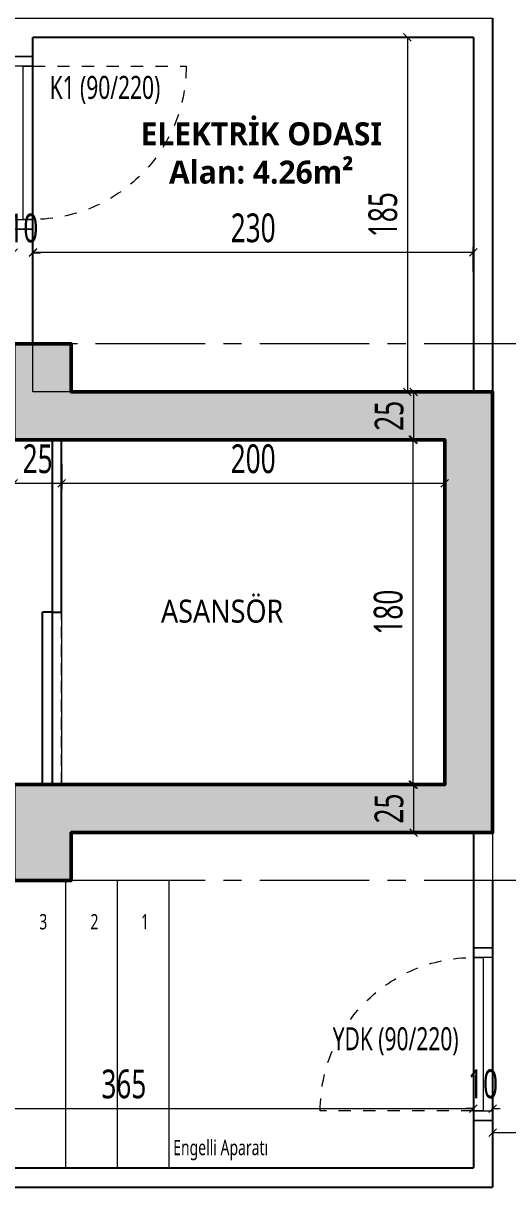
# Model space of a CAD drawing. Header units: metres. Extents: x 14968 to 56958, y -40276 to -31129.
# Drawn here: x 29768 to 30021, y -36110 to -35503 of the extents above; entities that cross this region are included whole.
import ezdxf

# ---------------------------------------------------------------- set-up
doc = ezdxf.new("R2010")
doc.units = ezdxf.units.M
for name, pattern in [('CENTER2', [28.575, 19.05, -3.175, 3.175, -3.175]), ('HIDDEN2', [4.7625, 3.175, -1.5875]), ('JIS_02_1.2', [64.008, 32.004, -32.004])]:
    doc.linetypes.add(name, pattern=pattern)
doc.layers.get('Defpoints').update_dxf_attribs({"lineweight": 9})
doc.layers.add('A AKS', color=7, linetype='CENTER2', lineweight=9, true_color=0x848484)
doc.layers.add('A ALAN NET', color=140, linetype='Continuous', lineweight=13, plot=False)
for name, color, linetype, lineweight in [('A DUVAR', 7, 'Continuous', 25), ('A KAPI', 11, 'Continuous', 13), ('A KİRİŞ İZİ', 1, 'HIDDEN2', 13), ('A KOLON', 1, 'Continuous', 50), ('A KOLON TARAMA', 1, 'Continuous', 15), ('A MERDİVEN', 3, 'Continuous', 13), ('A MERDİVEN BASAMAK', 3, 'Continuous', 13), ('A YAZI', 7, 'Continuous', 13), ('A ÖLÇÜ İÇ', 31, 'Continuous', 13)]:
    doc.layers.add(name, color=color, linetype=linetype, lineweight=lineweight)
doc.styles.add('HİB Segoe Semibold', font='')
doc.styles.add('HİB Segoe Semilight .7', font='segoeuisl.ttf', dxfattribs={"width": 0.7})
doc.styles.add('HİB Segoe Semilight .95', font='segoeuisl.ttf', dxfattribs={"width": 0.9})
doc.styles.get('HİB Segoe Semibold').set_extended_font_data('Segoe UI Semibold')
doc.dimstyles.new('HİB İÇ', dxfattribs={"dimtxt": 15, "dimasz": 18, "dimexe": 3, "dimexo": 10, "dimgap": 5, "dimtad": 1, "dimdec": 0, "dimzin": 0, "dimdsep": 46, "dimtxsty": 'HİB Segoe Semilight .7', "dimblk": 'NONE', "dimblk1": 'NONE', "dimblk2": 'NONE', "dimtsz": 2, "dimcen": 0.09, "dimclrd": 256, "dimclre": 256, "dimclrt": 256, "dimadec": 0, "dimazin": 0, "dimtfac": 1, "dimtdec": 4, "dimtix": 1, "dimtofl": 0, "dimtmove": 0, "dimatfit": 3, "dimfxl": 10, "dimfxlon": 1, "dimtvp": 1, "dimtolj": 1, "dimtzin": 0, "dimlwd": -1, "dimlwe": -3, "dimarcsym": 0})

# ---------------------------------------------------------------- blocks, each defined once
blk = doc.blocks.new('*D807')
at = {"layer": 'A ÖLÇÜ İÇ', "lineweight": -3, "ltscale": 0.5}
for p, q in [((29978.44, -35509.94), (29965.44, -35509.94)), ((29978.44, -35694.94), (29965.44, -35694.94))]:
    blk.add_line(p, q, dxfattribs=at)
at = {"layer": 'A ÖLÇÜ İÇ', "ltscale": 0.5}
for p, q in [((29970.44, -35511.94), (29966.44, -35507.94)), ((29968.44, -35509.94), (29968.44, -35694.94)), ((29966.44, -35692.94), (29970.44, -35696.94))]:
    blk.add_line(p, q, dxfattribs=at)
at = {"layer": 'Defpoints', "color": 0}
for p in [(30001.84, -35509.94), (29968.44, -35694.94), (29999.9, -35694.94)]:
    blk.add_point(p, dxfattribs=at)
at = {"layer": 'A ÖLÇÜ İÇ', "ltscale": 0.5, "insert": (29955.65, -35602.44), "char_height": 15, "attachment_point": 5, "rotation": 90, "style": 'HİB Segoe Semilight .7'}
blk.add_mtext('\\A1;185', dxfattribs=at)
blk = doc.blocks.new('_None')
blk = doc.blocks.new('*D800')
at = {"layer": 'A ÖLÇÜ İÇ', "lineweight": -3, "ltscale": 0.5}
for p, q in [((29981.22, -35719.94), (29968.22, -35719.94)), ((29981.22, -35899.89), (29968.22, -35899.89))]:
    blk.add_line(p, q, dxfattribs=at)
at = {"layer": 'A ÖLÇÜ İÇ', "ltscale": 0.5}
for p, q in [((29973.22, -35721.94), (29969.22, -35717.94)), ((29971.22, -35719.94), (29971.22, -35899.89)), ((29969.22, -35897.89), (29973.22, -35901.89))]:
    blk.add_line(p, q, dxfattribs=at)
at = {"layer": 'Defpoints', "color": 0}
for p in [(30013.53, -35719.94), (29971.22, -35899.89), (30013.53, -35899.89)]:
    blk.add_point(p, dxfattribs=at)
at = {"layer": 'A ÖLÇÜ İÇ', "ltscale": 0.5, "insert": (29958.43, -35809.91), "char_height": 15, "attachment_point": 5, "rotation": 90, "style": 'HİB Segoe Semilight .7'}
blk.add_mtext('\\A1;180', dxfattribs=at)
blk = doc.blocks.new('*D799')
at = {"layer": 'A ÖLÇÜ İÇ', "ltscale": 0.5, "transparency": 16777216}
for p, q in [((29789.9, -35740.68), (29785.9, -35744.68)), ((29985.9, -35744.68), (29989.9, -35740.68)), ((29987.9, -35742.68), (29787.9, -35742.68))]:
    blk.add_line(p, q, dxfattribs=at)
at = {"layer": 'A ÖLÇÜ İÇ', "lineweight": -3, "ltscale": 0.5, "transparency": 16777216}
for p, q in [((29787.9, -35752.68), (29787.9, -35739.68)), ((29987.9, -35752.68), (29987.9, -35739.68))]:
    blk.add_line(p, q, dxfattribs=at)
at = {"layer": 'Defpoints', "color": 0, "transparency": 16777216}
for p in [(29787.9, -35742.68), (29787.9, -35899.89), (29987.9, -35899.89)]:
    blk.add_point(p, dxfattribs=at)
at = {"layer": 'A ÖLÇÜ İÇ', "ltscale": 0.5, "transparency": 16777216, "insert": (29887.9, -35729.93), "char_height": 15, "attachment_point": 5, "style": 'HİB Segoe Semilight .7'}
blk.add_mtext('\\A1;200', dxfattribs=at)
blk = doc.blocks.new('*D263')
at = {"layer": 'A ÖLÇÜ İÇ', "ltscale": 0.5, "transparency": 16777216}
for p, q in [((29973.68, -35696.94), (29969.68, -35692.94)), ((29971.68, -35719.94), (29971.68, -35694.94)), ((29969.68, -35717.94), (29973.68, -35721.94))]:
    blk.add_line(p, q, dxfattribs=at)
at = {"layer": 'A ÖLÇÜ İÇ', "lineweight": -3, "ltscale": 0.5, "transparency": 16777216}
for p, q in [((29962.11, -35694.94), (29968.68, -35694.94)), ((29962.11, -35719.94), (29968.68, -35719.94))]:
    blk.add_line(p, q, dxfattribs=at)
at = {"layer": 'Defpoints', "color": 0, "transparency": 16777216}
for p in [(29971.68, -35694.94), (29972.11, -35694.94), (29972.11, -35719.94)]:
    blk.add_point(p, dxfattribs=at)
at = {"layer": 'A ÖLÇÜ İÇ', "ltscale": 0.5, "transparency": 16777216, "insert": (29958.93, -35707.44), "char_height": 15, "attachment_point": 5, "rotation": 90, "style": 'HİB Segoe Semilight .7'}
blk.add_mtext('\\A1;25', dxfattribs=at)
blk = doc.blocks.new('*D262')
at = {"layer": 'A ÖLÇÜ İÇ', "lineweight": -3, "ltscale": 0.5, "transparency": 16777216}
for p, q in [((29977.13, -35899.89), (29968.59, -35899.89)), ((29977.13, -35924.94), (29968.59, -35924.94))]:
    blk.add_line(p, q, dxfattribs=at)
at = {"layer": 'A ÖLÇÜ İÇ', "ltscale": 0.5, "transparency": 16777216}
for p, q in [((29973.59, -35901.89), (29969.59, -35897.89)), ((29971.59, -35899.89), (29971.59, -35924.94)), ((29969.59, -35922.94), (29973.59, -35926.94))]:
    blk.add_line(p, q, dxfattribs=at)
at = {"layer": 'Defpoints', "color": 0, "transparency": 16777216}
for p in [(29987.13, -35899.89), (29971.59, -35924.94), (29987.13, -35924.94)]:
    blk.add_point(p, dxfattribs=at)
at = {"layer": 'A ÖLÇÜ İÇ', "ltscale": 0.5, "transparency": 16777216, "insert": (29958.84, -35912.41), "char_height": 15, "attachment_point": 5, "rotation": 90, "style": 'HİB Segoe Semilight .7'}
blk.add_mtext('\\A1;25', dxfattribs=at)
blk = doc.blocks.new('*D801')
at = {"layer": 'A ÖLÇÜ İÇ', "lineweight": -3, "ltscale": 0.5, "transparency": 16777216}
for p, q in [((29762.9, -35732.68), (29762.9, -35745.68)), ((29787.9, -35732.68), (29787.9, -35745.68))]:
    blk.add_line(p, q, dxfattribs=at)
at = {"layer": 'A ÖLÇÜ İÇ', "ltscale": 0.5, "transparency": 16777216}
for p, q in [((29764.9, -35740.68), (29760.9, -35744.68)), ((29785.9, -35744.68), (29789.9, -35740.68)), ((29787.9, -35742.68), (29762.9, -35742.68))]:
    blk.add_line(p, q, dxfattribs=at)
at = {"layer": 'Defpoints', "color": 0, "transparency": 16777216}
for p in [(29762.9, -35719.94), (29787.9, -35719.94), (29762.9, -35742.68)]:
    blk.add_point(p, dxfattribs=at)
at = {"layer": 'A ÖLÇÜ İÇ', "ltscale": 0.5, "transparency": 16777216, "insert": (29775.4, -35729.93), "char_height": 15, "attachment_point": 5, "style": 'HİB Segoe Semilight .7'}
blk.add_mtext('\\A1;25', dxfattribs=at)
blk = doc.blocks.new('AKS YENİ')
at = {"layer": 'A AKS', "ltscale": 3}
for p, q in [((1480.7, -445), (-235.7, -445)), ((1480.7, -725), (-235.7, -725))]:
    blk.add_line(p, q, dxfattribs=at)
blk = doc.blocks.new('KOLON YENİ')
at = {"layer": 'A KOLON TARAMA', "ltscale": 100, "transparency": 33554687}
h = blk.add_hatch(dxfattribs=at)
h.set_pattern_fill('ANSI33-METRIC', color=256)
h.set_pattern_definition([(45, (250, -735), (-4.49013, 4.49013), []), (45, (254.49, -735), (-4.49013, 4.49013), [3.175, -1.5875])])
h.paths.add_polyline_path([(695, -725), (725, -725), (725, -699.99), (945, -700), (945, -470), (725, -470), (725, -445), (695, -445), (695, -495.01), (920, -495), (920, -674.95), (695, -674.94)])
h.paths.add_polyline_path([(250, -475), (310, -475), (310, -445), (250, -445)])
h.paths.add_polyline_path([(250, -695), (310, -695), (310, -725), (250, -725)])
at = {"layer": 'A KOLON', "ltscale": 0.5}
blk.add_lwpolyline([(695, -725), (725, -725), (725, -700), (945, -700), (945, -470), (725, -470), (725, -445), (695, -445), (695, -495), (920, -495), (920, -674.95), (695, -674.95)], close=True, dxfattribs=at)
blk = doc.blocks.new('KAPI 90X10')
at = {"layer": 'A KAPI', "linetype": 'JIS_02_1.2', "ltscale": 0.2}
blk.add_line((85, 10.03), (85, 90.03), dxfattribs=at)
at = {"layer": 'A KAPI'}
for p, q in [((0, 10.03), (-10, 10.03)), ((0, 0.03), (0, 10.03)), ((90, 10.03), (90, 0.03)), ((90, 10.03), (100, 10.03)), ((0, 0.03), (-10, 0.03)), ((90, 0.03), (100, 0.03))]:
    blk.add_line(p, q, dxfattribs=at)
for points in [[(5, 10.03), (0, 10.03), (0, 0.03), (5, 0.03)], [(85, 5.03), (85, 10.03), (5, 10.03), (5, 5.03)], [(90, 10.03), (85, 10.03), (85, 0.03), (90, 0.03)]]:
    blk.add_lwpolyline(points, close=True, dxfattribs=at)
at = {"layer": 'A KAPI', "linetype": 'JIS_02_1.2', "ltscale": 0.2}
blk.add_arc((85, 10.03), 80, 90, 180, dxfattribs=at)
at = {"layer": 'A KAPI', "style": 'HİB Segoe Semilight .7', "width": 0.7}
blk.add_attdef('KAPI_NO', (76.63, 23.8), '', height=12, rotation=90, dxfattribs=at)
blk = doc.blocks.new('*D2666')
at = {"layer": 'A ÖLÇÜ İÇ', "ltscale": 0.5}
for p, q in [((29774.9, -35620.16), (29770.9, -35624.16)), ((30000.9, -35624.16), (30004.9, -35620.16)), ((30002.9, -35622.16), (29772.9, -35622.16))]:
    blk.add_line(p, q, dxfattribs=at)
at = {"layer": 'A ÖLÇÜ İÇ', "lineweight": -3, "ltscale": 0.5}
for p, q in [((29772.9, -35632.16), (29772.9, -35619.16)), ((30002.9, -35632.16), (30002.9, -35619.16))]:
    blk.add_line(p, q, dxfattribs=at)
at = {"layer": 'Defpoints', "color": 0}
for p in [(29772.9, -35622.16), (29772.9, -35670.15), (30002.9, -35670.15)]:
    blk.add_point(p, dxfattribs=at)
at = {"layer": 'A ÖLÇÜ İÇ', "ltscale": 0.5, "insert": (29887.9, -35609.41), "char_height": 15, "attachment_point": 5, "style": 'HİB Segoe Semilight .7'}
blk.add_mtext('\\A1;230', dxfattribs=at)
blk = doc.blocks.new('*D2723')
at = {"layer": 'A ÖLÇÜ İÇ', "lineweight": -3, "ltscale": 0.5}
for p, q in [((29637.9, -36059), (29637.9, -36072)), ((30002.9, -36059), (30002.9, -36072))]:
    blk.add_line(p, q, dxfattribs=at)
at = {"layer": 'A ÖLÇÜ İÇ', "ltscale": 0.5}
for p, q in [((29639.9, -36067), (29635.9, -36071)), ((29637.9, -36069), (30002.9, -36069)), ((30000.9, -36071), (30004.9, -36067))]:
    blk.add_line(p, q, dxfattribs=at)
at = {"layer": 'Defpoints', "color": 0}
for p in [(29637.9, -36007.67), (30002.9, -36012.44), (30002.9, -36069)]:
    blk.add_point(p, dxfattribs=at)
at = {"layer": 'A ÖLÇÜ İÇ', "ltscale": 0.5, "insert": (29820.4, -36056.24), "char_height": 15, "attachment_point": 5, "style": 'HİB Segoe Semilight .7'}
blk.add_mtext('\\A1;365', dxfattribs=at)
blk = doc.blocks.new('*D2724')
at = {"layer": 'A ÖLÇÜ İÇ', "lineweight": -3, "ltscale": 0.5}
for p, q in [((30002.9, -36059), (30002.9, -36072)), ((30012.9, -36059), (30012.9, -36072))]:
    blk.add_line(p, q, dxfattribs=at)
at = {"layer": 'A ÖLÇÜ İÇ', "ltscale": 0.5}
for p, q in [((30002.9, -36069), (29998.9, -36069)), ((30000.9, -36071), (30004.9, -36067)), ((30014.9, -36067), (30010.9, -36071)), ((30012.9, -36069), (30016.9, -36069))]:
    blk.add_line(p, q, dxfattribs=at)
at = {"layer": 'Defpoints', "color": 0}
for p in [(30012.9, -35949.94), (30002.9, -36012.44), (30012.9, -36069)]:
    blk.add_point(p, dxfattribs=at)
at = {"layer": 'A ÖLÇÜ İÇ', "ltscale": 0.5, "insert": (30007.9, -36056.2), "char_height": 15, "attachment_point": 5, "style": 'HİB Segoe Semilight .7'}
blk.add_mtext('\\A1;10', dxfattribs=at)
blk = doc.blocks.new('*D2727')
at = {"layer": 'A ÖLÇÜ İÇ', "lineweight": -3, "ltscale": 0.5}
for p, q in [((30012.9, -36071.5), (30012.9, -36084.5)), ((30202.9, -36071.5), (30202.9, -36084.5))]:
    blk.add_line(p, q, dxfattribs=at)
at = {"layer": 'A ÖLÇÜ İÇ', "ltscale": 0.5}
for p, q in [((30014.9, -36079.5), (30010.9, -36083.5)), ((30012.9, -36081.5), (30202.9, -36081.5)), ((30200.9, -36083.5), (30204.9, -36079.5))]:
    blk.add_line(p, q, dxfattribs=at)
at = {"layer": 'Defpoints', "color": 0}
for p in [(30012.9, -35989.94), (30202.9, -36005.74), (30202.9, -36081.5)]:
    blk.add_point(p, dxfattribs=at)
at = {"layer": 'A ÖLÇÜ İÇ', "ltscale": 0.5, "insert": (30107.9, -36068.7), "char_height": 15, "attachment_point": 5, "style": 'HİB Segoe Semilight .7'}
blk.add_mtext('\\A1;190', dxfattribs=at)
blk = doc.blocks.new('*D2746')
at = {"layer": 'A ÖLÇÜ İÇ', "ltscale": 0.5}
for p, q in [((29760.9, -35624.28), (29764.9, -35620.28)), ((29774.9, -35620.28), (29770.9, -35624.28)), ((29762.9, -35622.28), (29758.9, -35622.28)), ((29772.9, -35622.28), (29776.9, -35622.28))]:
    blk.add_line(p, q, dxfattribs=at)
at = {"layer": 'A ÖLÇÜ İÇ', "lineweight": -3, "ltscale": 0.5}
for p, q in [((29762.9, -35627.43), (29762.9, -35625.28)), ((29772.9, -35629.16), (29772.9, -35625.28))]:
    blk.add_line(p, q, dxfattribs=at)
at = {"layer": 'Defpoints', "color": 0}
for p in [(29762.9, -35617.43), (29772.9, -35619.16), (29772.9, -35622.28)]:
    blk.add_point(p, dxfattribs=at)
at = {"layer": 'A ÖLÇÜ İÇ', "ltscale": 0.5, "insert": (29767.9, -35609.49), "char_height": 15, "attachment_point": 5, "style": 'HİB Segoe Semilight .7'}
blk.add_mtext('\\A1;10', dxfattribs=at)

msp = doc.modelspace()

# ---------------------------------------------------------------- linework, layer by layer
at = {"layer": 'A ALAN NET', "ltscale": 0.5}
msp.add_lwpolyline([(29787.9, -35899.89), (29987.9, -35899.89), (29987.9, -35719.94), (29787.9, -35719.94)], close=True, dxfattribs=at)
at = {"layer": 'A DUVAR', "ltscale": 0.5}
for p, q in [((29772.9, -35669.94), (29772.9, -35509.94)), ((30002.9, -35924.94), (30002.9, -36099.94)), ((30012.9, -35949.94), (30012.9, -36109.94)), ((29252.96, -36109.94), (30012.9, -36109.94))]:
    msp.add_line(p, q, dxfattribs=at)
at = {"layer": 'A DUVAR', "linetype": 'ByBlock', "ltscale": 100}
for p, q in [((29782.9, -35719.94), (29782.9, -35809.94)), ((29787.9, -35809.94), (29787.9, -35719.94)), ((29777.9, -35899.94), (29777.9, -35809.94)), ((29782.9, -35809.94), (29777.9, -35809.94)), ((29782.9, -35809.94), (29787.9, -35809.94)), ((29782.9, -35809.94), (29782.9, -35899.94))]:
    msp.add_line(p, q, dxfattribs=at)
at = {"layer": 'A KİRİŞ İZİ', "ltscale": 2}
msp.add_line((29787.9, -35899.89), (29787.9, -35719.89), dxfattribs=at)
at = {"layer": 'A KOLON', "ltscale": 0.5}
msp.add_lwpolyline([(29762.9, -35949.94), (29792.9, -35949.94), (29792.9, -35924.94), (30012.9, -35924.94), (30012.9, -35694.94), (29792.9, -35694.94), (29792.9, -35669.94), (29762.9, -35669.94), (29762.9, -35719.94), (29987.9, -35719.94), (29987.9, -35899.89), (29762.9, -35899.89)], close=True, dxfattribs=at)

# ---------------------------------------------------------------- block references
at = {"layer": 'A AKS', "ltscale": 0.5}
msp.add_blockref('AKS YENİ', (29067.9, -35224.94), dxfattribs=at)

# ---------------------------------------------------------------- texts
at = {"layer": 'A YAZI', "ltscale": 100, "insert": (29903.63, -35803.37), "char_height": 12, "width": 103.3635, "attachment_point": 3, "style": 'HİB Segoe Semilight .95'}
msp.add_mtext('ASANSÖR', dxfattribs=at)

# ---------------------------------------------------------------- dimensions: what is measured, and where the dimension line sits
at = {"layer": 'A ÖLÇÜ İÇ', "ltscale": 0.5}
for base, p1, p2, angle, picture, middle in [((29968.44, -35694.94), (30001.84, -35509.94), (29999.9, -35694.94), 270, '*D807', (29955.65, -35602.44)), ((29971.68, -35694.94), (29972.11, -35719.94), (29972.11, -35694.94), 90, '*D263', (29958.93, -35707.44)), ((29787.9, -35742.68), (29987.9, -35899.89), (29787.9, -35899.89), 180, '*D799', (29887.9, -35729.93)), ((29971.22, -35899.89), (30013.53, -35719.94), (30013.53, -35899.89), 270, '*D800', (29958.43, -35809.91)), ((29971.59, -35924.94), (29987.13, -35899.89), (29987.13, -35924.94), 90, '*D262', (29958.84, -35912.41))]:
    dim = msp.add_linear_dim(base=base, p1=p1, p2=p2, angle=angle, dimstyle='HİB İÇ', override={"dimtxt": 15}, dxfattribs=at)
    dim.commit()
    dim.dimension.update_dxf_attribs({"geometry": picture, "text_midpoint": middle})
dim = msp.add_linear_dim(base=(29762.9, -35742.68), p1=(29787.9, -35719.94), p2=(29762.9, -35719.94), dimstyle='HİB İÇ', override={"dimtxt": 15}, dxfattribs=at)
dim.commit()
dim.dimension.update_dxf_attribs({"geometry": '*D801', "text_midpoint": (29775.4, -35729.93)})

# ---------------------------------------------------------------- next in the draw order: block references
at = {"layer": 'A KOLON', "ltscale": 0.5}
msp.add_blockref('KOLON YENİ', (29067.9, -35224.94), dxfattribs=at)

# ---------------------------------------------------------------- next in the draw order: linework, layer by layer
at = {"layer": 'A ALAN NET', "ltscale": 0.5}
for points in [[(30202.9, -36364.94), (30202.9, -35249.94), (29662.9, -35249.94), (29662.9, -35499.94), (30012.9, -35499.94), (30012.9, -36109.94), (29252.96, -36109.94), (29252.96, -36369.94), (30167.9, -36369.94), (30167.9, -36364.94)], [(29637.9, -35934.94), (29377.9, -35934.94), (29377.9, -35919.94), (29332.9, -35919.94), (29332.9, -35694.94), (29377.9, -35694.94), (29377.9, -35684.94), (29637.9, -35684.94), (29637.9, -35669.94), (29463.9, -35669.94), (29463.9, -35509.94), (29762.9, -35509.94), (29762.9, -35949.94), (29792.9, -35949.94), (29792.9, -35924.94), (30002.9, -35924.94), (30002.9, -36099.94), (29637.9, -36099.94)], [(29772.9, -35694.94), (29772.9, -35509.94), (30002.9, -35509.94), (30002.9, -35694.94)]]:
    msp.add_lwpolyline(points, close=True, dxfattribs=at)
at = {"layer": 'A DUVAR', "ltscale": 0.5}
for p, q in [((30012.9, -35499.94), (30012.9, -35694.94)), ((30002.9, -35509.94), (29772.9, -35509.94)), ((30002.9, -35509.94), (30002.9, -35694.94)), ((29637.9, -36099.94), (30002.9, -36099.94))]:
    msp.add_line(p, q, dxfattribs=at)
at = {"layer": 'A MERDİVEN'}
for p, q in [((29789.9, -35949.94), (29789.9, -36099.94)), ((29843.9, -35949.94), (29792.9, -35949.94)), ((29816.9, -35949.94), (29816.9, -36099.94)), ((29843.9, -35949.94), (29843.9, -36099.94))]:
    msp.add_line(p, q, dxfattribs=at)

# ---------------------------------------------------------------- next in the draw order: block references
at = {"layer": 'A KAPI', "ltscale": 100}
ref = msp.add_blockref('KAPI 90X10', (29762.87, -35609.94), dxfattribs=dict(at, xscale=-1, rotation=270))
ref.add_attrib('KAPI_NO', 'K1 (90/220)', (29781.63, -35542.01), dxfattribs={"height": 12, "style": 'HİB Segoe Semilight .7', "width": 0.7})
ref = msp.add_blockref('KAPI 90X10', (30012.93, -35985.16), dxfattribs=dict(at, xscale=-1, rotation=89.99999999999987))
ref.add_attrib('KAPI_NO', 'YDK (90/220)', (29929.4, -36038.58), dxfattribs={"layer": 'A YAZI', "color": 0, "height": 12, "style": 'HİB Segoe Semilight .7', "width": 0.7})

# ---------------------------------------------------------------- next in the draw order: texts
at = {"layer": 'A MERDİVEN BASAMAK', "style": 'HİB Segoe Semilight .95', "width": 0.7}
for s, p in [('3', (29776.25, -35975.47)), ('2', (29802.97, -35975.47)), ('1', (29829.37, -35975.47))]:
    msp.add_text(s, height=8, dxfattribs=at).set_placement(p)
at = {"layer": 'A YAZI', "style": 'HİB Segoe Semilight .95', "width": 0.7}
msp.add_text('Engelli Aparatı', height=8, dxfattribs=at).set_placement((29846.16, -36093.33))
at = {"layer": 'A YAZI', "ltscale": 100, "insert": (29892.13, -35586.44), "char_height": 12, "width": 169.4932, "attachment_point": 8, "style": 'HİB Segoe Semibold'}
msp.add_mtext('ELEKTRİK ODASI\\PAlan: 4.26m²', dxfattribs=at)

# ---------------------------------------------------------------- next in the draw order: dimensions: what is measured, and where the dimension line sits
at = {"layer": 'A ÖLÇÜ İÇ', "ltscale": 0.5}
for base, p1, p2, picture, middle in [((29772.9, -35622.28), (29762.9, -35617.43), (29772.9, -35619.16), '*D2746', (29767.9, -35609.49)), ((30012.9, -36069), (30002.9, -36012.44), (30012.9, -35949.94), '*D2724', (30007.9, -36056.2)), ((30202.9, -36081.5), (30012.9, -35989.94), (30202.9, -36005.74), '*D2727', (30107.9, -36068.7)), ((30002.9, -36069), (29637.9, -36007.67), (30002.9, -36012.44), '*D2723', (29820.4, -36056.24))]:
    dim = msp.add_linear_dim(base=base, p1=p1, p2=p2, dimstyle='HİB İÇ', dxfattribs=at)
    dim.commit()
    dim.dimension.update_dxf_attribs({"geometry": picture, "text_midpoint": middle})
dim = msp.add_linear_dim(base=(29772.9, -35622.16), p1=(30002.9, -35670.15), p2=(29772.9, -35670.15), dimstyle='HİB İÇ', override={"dimtxt": 15}, dxfattribs=at)
dim.commit()
dim.dimension.update_dxf_attribs({"geometry": '*D2666', "text_midpoint": (29887.9, -35609.41)})

doc.saveas('drawing.dxf')
